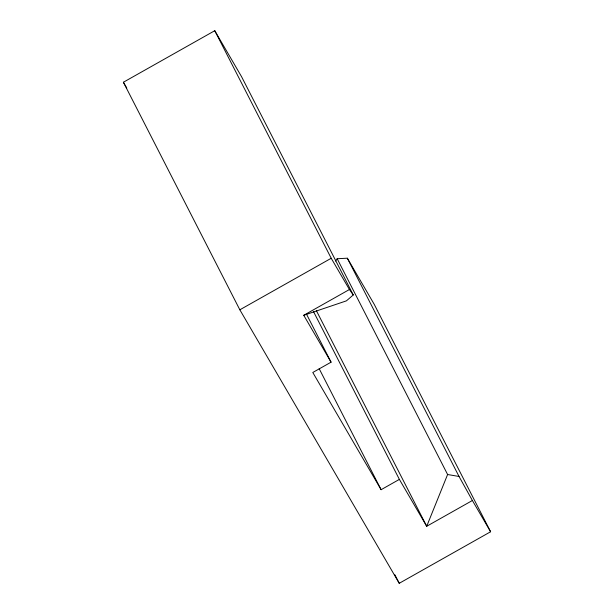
<?xml version="1.0" encoding="UTF-8"?>
<svg xmlns="http://www.w3.org/2000/svg" width="614" height="614" viewBox="0 0 614 614"><rect width="100%" height="100%" fill="white"/><g stroke="black" fill="none" stroke-linecap="round" stroke-linejoin="round"><path stroke-width="0.92" d="M399.376 479.388L381.11 489.696L312.795 372.483L331.069 362.176L303.746 315.289L346.403 300.86L353.265 294.966L241.571 76.704L214.762 30.7L123.399 82.238L239.844 309.801L399.238 583.3L490.601 531.762L374.156 304.199L347.347 258.202L337.178 258.724L447.606 474.515L426.707 526.275L399.376 479.388L313.462 311.49M335.597 261.073L337.178 258.724M239.844 309.801L331.215 258.264L214.762 30.7M303.746 315.289L349.427 289.516L353.265 294.966M490.601 531.762L472.389 500.502L426.707 526.275L316.363 310.646M447.606 474.515L459.034 476.464L472.389 500.502M331.215 258.264L349.427 289.516M123.399 82.238L126.776 88.04M347.347 258.202L459.034 476.464M306.647 314.445L331.069 362.176M319.173 368.669L381.11 489.696M394.879 574.781L399.238 583.3"/></g></svg>
